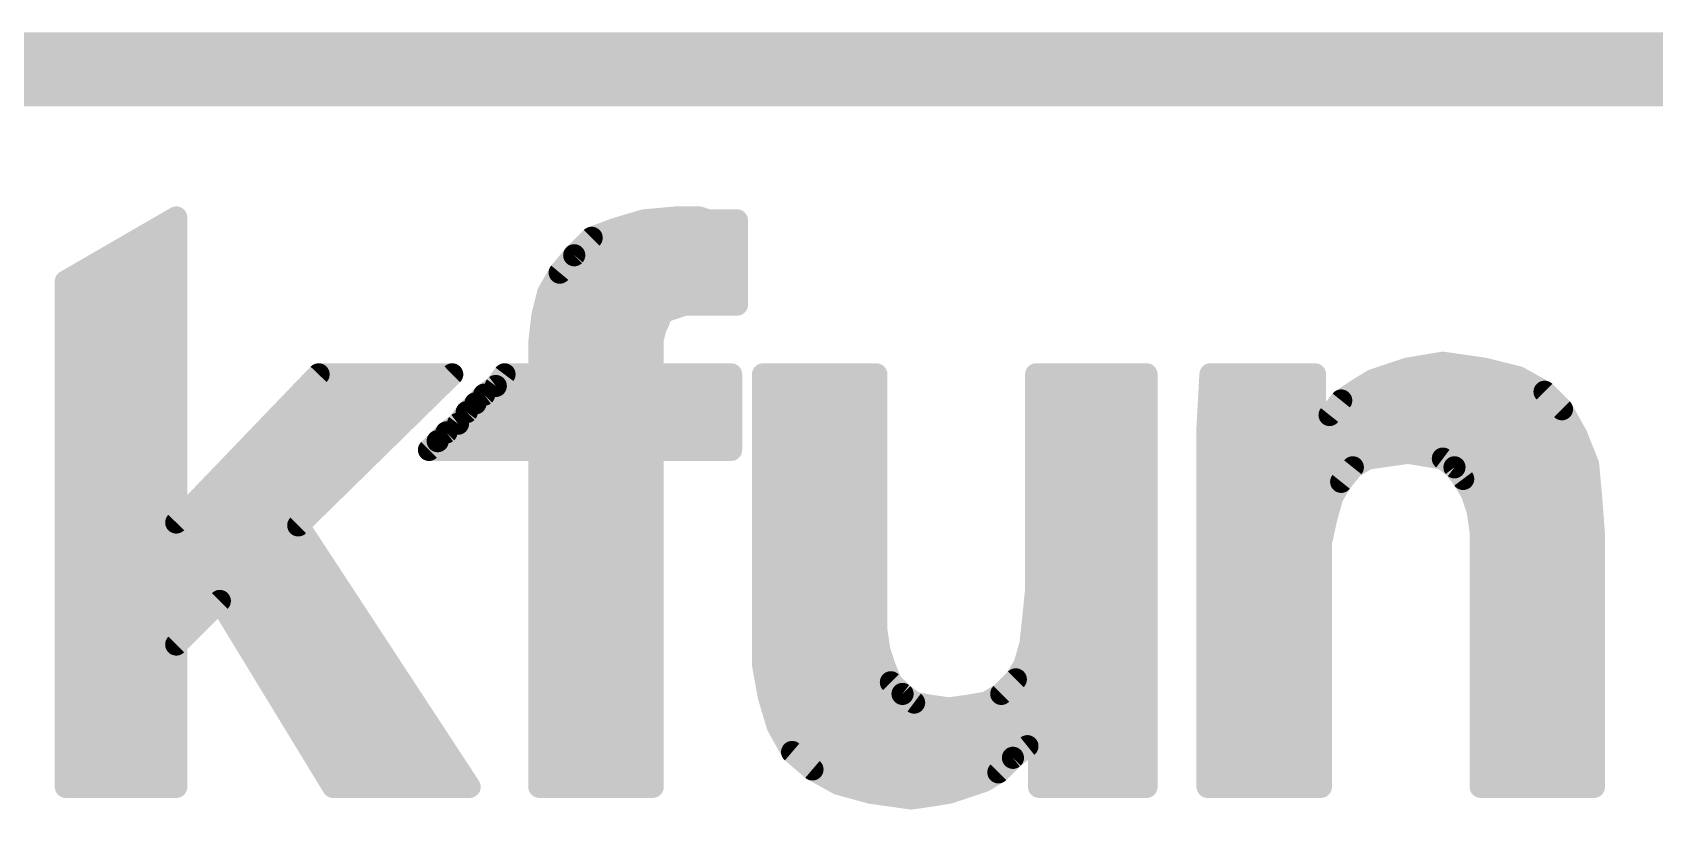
# Model space of a CAD drawing. Extents: x -15.2 to 25.5, y -11.4 to 25.5.
# Drawn here: x 12.62 to 18.2, y 22.85 to 25.53 of the extents above; entities that cross this region are included whole.
import ezdxf

# ---------------------------------------------------------------- set-up
doc = ezdxf.new("R2010")
doc.units = 0
for name, color, linetype in [('1', 12, 'CONTINUOUS'), ('16', 132, 'CONTINUOUS'), ('20', 53, 'CONTINUOUS'), ('21', 41, 'CONTINUOUS')]:
    doc.layers.add(name, color=color, linetype=linetype)

msp = doc.modelspace()

# ---------------------------------------------------------------- linework, layer by layer
at = {"layer": '1', "const_width": 0.254}
msp.add_lwpolyline([(0, 25.4), (25.4, 25.4)], dxfattribs=at)
at = {"layer": '16', "const_width": 0.254}
msp.add_lwpolyline([(0, 25.4), (25.4, 25.4)], dxfattribs=at)
at = {"layer": '20', "const_width": 0.2032}
msp.add_lwpolyline([(0, 25.4), (25.4, 25.4)], dxfattribs=at)
at = {"layer": '21', "const_width": 0.0762}
for points in [[(12.734, 24.67), (13.114, 24.89)], [(13.114, 24.89), (13.114, 23.84)], [(14.624, 24.85), (14.724, 24.88)], [(14.724, 24.88), (14.834, 24.89)], [(14.834, 24.89), (14.914, 24.89)], [(14.914, 24.89), (14.944, 24.88)], [(14.944, 24.88), (15.044, 24.88)], [(15.044, 24.88), (15.044, 24.59)], [(13.0297, 24.8412), (13.114, 24.8412)], [(14.484, 24.76), (14.544, 24.82)], [(14.544, 24.82), (14.624, 24.85)], [(14.6005, 24.8412), (15.044, 24.8412)], [(12.8981, 24.765), (13.114, 24.765)], [(14.434, 24.7), (14.484, 24.76)], [(14.489, 24.765), (15.044, 24.765)], [(14.394, 24.63), (14.434, 24.7)], [(12.734, 22.93), (12.734, 24.67)], [(12.7665, 24.6888), (13.114, 24.6888)], [(14.4276, 24.6888), (15.044, 24.6888)], [(12.734, 24.6126), (13.114, 24.6126)], [(14.374, 24.55), (14.394, 24.63)], [(14.3897, 24.6126), (15.044, 24.6126)], [(14.864, 24.59), (14.834, 24.58)], [(15.044, 24.59), (14.864, 24.59)], [(12.734, 24.5364), (13.114, 24.5364)], [(14.364, 24.46), (14.374, 24.55)], [(14.3725, 24.5364), (14.7761, 24.5364)], [(14.774, 24.53), (14.764, 24.51)], [(14.784, 24.56), (14.774, 24.53)], [(14.804, 24.57), (14.784, 24.56)], [(14.834, 24.58), (14.804, 24.57)], [(14.764, 24.51), (14.754, 24.47)], [(12.734, 24.4602), (13.114, 24.4602)], [(14.364, 24.4602), (14.754, 24.4602)], [(14.364, 24.35), (14.364, 24.46)], [(14.754, 24.47), (14.754, 24.35)], [(12.734, 24.384), (13.114, 24.384)], [(14.364, 24.384), (14.754, 24.384)], [(17.294, 24.35), (17.354, 24.37)], [(17.354, 24.37), (17.414, 24.38)], [(17.414, 24.38), (17.474, 24.39)], [(17.438, 24.384), (17.516, 24.384)], [(17.474, 24.39), (17.614, 24.37)], [(17.614, 24.37), (17.734, 24.34)], [(12.734, 24.3078), (13.114, 24.3078)], [(13.114, 23.84), (13.604, 24.35)], [(14.064, 24.35), (13.534, 23.83)], [(13.5635, 24.3078), (14.021, 24.3078)], [(13.604, 24.35), (14.064, 24.35)], [(14.174, 24.28), (14.214, 24.31)], [(14.2111, 24.3078), (15.024, 24.3078)], [(14.214, 24.31), (14.244, 24.35)], [(14.244, 24.35), (14.364, 24.35)], [(14.754, 24.35), (15.024, 24.35)], [(15.024, 24.35), (15.024, 24.09)], [(15.134, 23.35), (15.134, 24.35)], [(15.134, 24.35), (15.524, 24.35)], [(15.134, 24.3078), (15.524, 24.3078)], [(15.524, 24.35), (15.524, 23.47)], [(16.074, 23.61), (16.074, 24.35)], [(16.074, 24.35), (16.454, 24.35)], [(16.074, 24.3078), (16.454, 24.3078)], [(16.454, 24.35), (16.454, 23.11)], [(16.664, 24.17), (16.674, 24.35)], [(16.6717, 24.3078), (17.034, 24.3078)], [(16.674, 24.35), (17.034, 24.35)], [(17.034, 24.35), (17.034, 24.15)], [(17.184, 24.3), (17.234, 24.33)], [(17.197, 24.3078), (17.792, 24.3078)], [(17.234, 24.33), (17.294, 24.35)], [(17.734, 24.34), (17.824, 24.29)], [(14.144, 24.25), (14.174, 24.28)], [(17.084, 24.21), (17.124, 24.26)], [(17.124, 24.26), (17.184, 24.3)], [(17.824, 24.29), (17.884, 24.23)], [(12.734, 24.2316), (13.114, 24.2316)], [(13.4902, 24.2316), (13.9433, 24.2316)], [(14.084, 24.18), (14.114, 24.22)], [(14.114, 24.22), (14.144, 24.25)], [(14.1256, 24.2316), (15.024, 24.2316)], [(15.134, 24.2316), (15.524, 24.2316)], [(16.074, 24.2316), (16.454, 24.2316)], [(16.6674, 24.2316), (17.034, 24.2316)], [(17.044, 24.15), (17.084, 24.21)], [(17.1013, 24.2316), (17.8824, 24.2316)], [(17.884, 24.23), (17.934, 24.14)], [(12.734, 24.1554), (13.114, 24.1554)], [(13.417, 24.1554), (13.8657, 24.1554)], [(14.014, 24.12), (14.044, 24.15)], [(14.044, 24.15), (14.084, 24.18)], [(14.0512, 24.1554), (15.024, 24.1554)], [(15.134, 24.1554), (15.524, 24.1554)], [(16.074, 24.1554), (16.454, 24.1554)], [(16.664, 22.93), (16.664, 24.17)], [(16.664, 24.1554), (17.034, 24.1554)], [(17.034, 24.15), (17.044, 24.15)], [(17.0476, 24.1554), (17.9254, 24.1554)], [(17.934, 24.14), (17.974, 24.04)], [(13.984, 24.09), (14.014, 24.12)], [(14.364, 24.09), (13.984, 24.09)], [(14.364, 23.94), (14.364, 24.09)], [(15.024, 24.09), (14.754, 24.09)], [(14.754, 24.09), (14.754, 22.93)], [(12.734, 24.0792), (13.114, 24.0792)], [(13.3438, 24.0792), (13.788, 24.0792)], [(14.364, 24.0792), (14.754, 24.0792)], [(15.134, 24.0792), (15.524, 24.0792)], [(16.074, 24.0792), (16.454, 24.0792)], [(16.664, 24.0792), (17.3484, 24.0792)], [(17.164, 24.03), (17.124, 23.98)], [(17.214, 24.06), (17.164, 24.03)], [(17.284, 24.07), (17.214, 24.06)], [(17.354, 24.08), (17.284, 24.07)], [(17.414, 24.07), (17.354, 24.08)], [(17.3588, 24.0792), (17.9583, 24.0792)], [(17.474, 24.06), (17.414, 24.07)], [(17.514, 24.03), (17.474, 24.06)], [(17.544, 23.99), (17.514, 24.03)], [(17.974, 24.04), (17.984, 23.93)], [(12.734, 24.003), (13.114, 24.003)], [(13.2706, 24.003), (13.7103, 24.003)], [(14.364, 24.003), (14.754, 24.003)], [(15.134, 24.003), (15.524, 24.003)], [(16.074, 24.003), (16.454, 24.003)], [(16.664, 24.003), (17.1424, 24.003)], [(17.124, 23.98), (17.094, 23.93)], [(17.5343, 24.003), (17.9774, 24.003)], [(17.574, 23.94), (17.544, 23.99)], [(12.734, 23.9268), (13.114, 23.9268)], [(13.1974, 23.9268), (13.6327, 23.9268)], [(14.364, 22.93), (14.364, 23.94)], [(14.364, 23.9268), (14.754, 23.9268)], [(15.134, 23.9268), (15.524, 23.9268)], [(16.074, 23.9268), (16.454, 23.9268)], [(16.664, 23.9268), (17.0931, 23.9268)], [(17.094, 23.93), (17.074, 23.86)], [(17.594, 23.88), (17.574, 23.94)], [(17.5784, 23.9268), (17.9842, 23.9268)], [(17.984, 23.93), (17.994, 23.8)], [(17.074, 23.86), (17.054, 23.77)], [(17.604, 23.81), (17.594, 23.88)], [(12.734, 23.8506), (13.114, 23.8506)], [(13.1242, 23.8506), (13.555, 23.8506)], [(13.534, 23.83), (14.124, 22.93)], [(14.364, 23.8506), (14.754, 23.8506)], [(15.134, 23.8506), (15.524, 23.8506)], [(16.074, 23.8506), (16.454, 23.8506)], [(16.664, 23.8506), (17.0719, 23.8506)], [(17.5982, 23.8506), (17.9901, 23.8506)], [(17.604, 22.93), (17.604, 23.81)], [(12.734, 23.7744), (13.5704, 23.7744)], [(14.364, 23.7744), (14.754, 23.7744)], [(15.134, 23.7744), (15.524, 23.7744)], [(16.074, 23.7744), (16.454, 23.7744)], [(16.664, 23.7744), (17.055, 23.7744)], [(17.054, 23.77), (17.054, 22.93)], [(17.604, 23.7744), (17.994, 23.7744)], [(17.994, 23.8), (17.994, 22.93)], [(12.734, 23.6982), (13.6204, 23.6982)], [(14.364, 23.6982), (14.754, 23.6982)], [(15.134, 23.6982), (15.524, 23.6982)], [(16.074, 23.6982), (16.454, 23.6982)], [(16.664, 23.6982), (17.054, 23.6982)], [(17.604, 23.6982), (17.994, 23.6982)], [(12.734, 23.622), (13.6704, 23.622)], [(14.364, 23.622), (14.754, 23.622)], [(15.134, 23.622), (15.524, 23.622)], [(16.064, 23.51), (16.074, 23.61)], [(16.074, 23.622), (16.454, 23.622)], [(16.664, 23.622), (17.054, 23.622)], [(17.604, 23.622), (17.994, 23.622)], [(12.734, 23.5458), (13.2398, 23.5458)], [(13.264, 23.57), (13.114, 23.42)], [(13.654, 22.93), (13.264, 23.57)], [(13.2787, 23.5458), (13.7203, 23.5458)], [(14.364, 23.5458), (14.754, 23.5458)], [(15.134, 23.5458), (15.524, 23.5458)], [(16.0676, 23.5458), (16.454, 23.5458)], [(16.664, 23.5458), (17.054, 23.5458)], [(17.604, 23.5458), (17.994, 23.5458)], [(12.734, 23.4696), (13.1636, 23.4696)], [(13.3252, 23.4696), (13.7703, 23.4696)], [(14.364, 23.4696), (14.754, 23.4696)], [(15.134, 23.4696), (15.5241, 23.4696)], [(15.524, 23.47), (15.534, 23.4)], [(16.054, 23.42), (16.064, 23.51)], [(16.0595, 23.4696), (16.454, 23.4696)], [(16.664, 23.4696), (17.054, 23.4696)], [(17.604, 23.4696), (17.994, 23.4696)], [(13.114, 23.42), (13.114, 22.93)], [(16.034, 23.35), (16.054, 23.42)], [(12.734, 23.3934), (13.114, 23.3934)], [(13.3716, 23.3934), (13.8202, 23.3934)], [(14.364, 23.3934), (14.754, 23.3934)], [(15.134, 23.3934), (15.5362, 23.3934)], [(15.534, 23.4), (15.554, 23.34)], [(16.0464, 23.3934), (16.454, 23.3934)], [(16.664, 23.3934), (17.054, 23.3934)], [(17.604, 23.3934), (17.994, 23.3934)], [(12.734, 23.3172), (13.114, 23.3172)], [(13.4181, 23.3172), (13.8702, 23.3172)], [(14.364, 23.3172), (14.754, 23.3172)], [(15.154, 23.24), (15.134, 23.35)], [(15.14, 23.3172), (15.5631, 23.3172)], [(15.554, 23.34), (15.574, 23.29)], [(16.004, 23.3), (16.034, 23.35)], [(16.0143, 23.3172), (16.454, 23.3172)], [(16.664, 23.3172), (17.054, 23.3172)], [(17.604, 23.3172), (17.994, 23.3172)], [(15.574, 23.29), (15.614, 23.25)], [(15.614, 23.25), (15.654, 23.22)], [(15.904, 23.22), (15.954, 23.25)], [(15.954, 23.25), (16.004, 23.3)], [(12.734, 23.241), (13.114, 23.241)], [(13.4645, 23.241), (13.9201, 23.241)], [(14.364, 23.241), (14.754, 23.241)], [(15.1538, 23.241), (15.626, 23.241)], [(15.184, 23.14), (15.154, 23.24)], [(15.654, 23.22), (15.704, 23.21)], [(15.704, 23.21), (15.774, 23.2)], [(15.774, 23.2), (15.844, 23.21)], [(15.844, 23.21), (15.904, 23.22)], [(15.939, 23.241), (16.454, 23.241)], [(16.664, 23.241), (17.054, 23.241)], [(17.604, 23.241), (17.994, 23.241)], [(12.734, 23.1648), (13.114, 23.1648)], [(13.5109, 23.1648), (13.9701, 23.1648)], [(14.364, 23.1648), (14.754, 23.1648)], [(15.1766, 23.1648), (16.454, 23.1648)], [(15.234, 23.05), (15.184, 23.14)], [(16.664, 23.1648), (17.054, 23.1648)], [(17.604, 23.1648), (17.994, 23.1648)], [(12.734, 23.0886), (13.114, 23.0886)], [(13.5574, 23.0886), (14.02, 23.0886)], [(14.364, 23.0886), (14.754, 23.0886)], [(15.2126, 23.0886), (16.0564, 23.0886)], [(16.084, 23.13), (16.044, 23.07)], [(16.084, 22.93), (16.084, 23.13)], [(16.084, 23.0886), (16.454, 23.0886)], [(16.454, 23.11), (16.454, 22.93)], [(16.664, 23.0886), (17.054, 23.0886)], [(17.604, 23.0886), (17.994, 23.0886)], [(15.304, 22.99), (15.234, 23.05)], [(15.994, 23.03), (15.944, 22.98)], [(16.044, 23.07), (15.994, 23.03)], [(12.734, 23.0124), (13.114, 23.0124)], [(13.6038, 23.0124), (14.07, 23.0124)], [(14.364, 23.0124), (14.754, 23.0124)], [(15.2779, 23.0124), (15.9764, 23.0124)], [(15.394, 22.94), (15.304, 22.99)], [(15.944, 22.98), (15.894, 22.95)], [(16.084, 23.0124), (16.454, 23.0124)], [(16.664, 23.0124), (17.054, 23.0124)], [(17.604, 23.0124), (17.994, 23.0124)], [(12.734, 22.9362), (13.114, 22.9362)], [(13.114, 22.93), (12.734, 22.93)], [(13.6502, 22.9362), (14.1199, 22.9362)], [(14.124, 22.93), (13.654, 22.93)], [(14.364, 22.9362), (14.754, 22.9362)], [(14.754, 22.93), (14.364, 22.93)], [(15.504, 22.91), (15.394, 22.94)], [(15.4079, 22.9362), (15.8526, 22.9362)], [(15.834, 22.93), (15.774, 22.91)], [(15.894, 22.95), (15.834, 22.93)], [(16.084, 22.9362), (16.454, 22.9362)], [(16.454, 22.93), (16.084, 22.93)], [(16.664, 22.9362), (17.054, 22.9362)], [(17.054, 22.93), (16.664, 22.93)], [(17.604, 22.9362), (17.994, 22.9362)], [(17.994, 22.93), (17.604, 22.93)], [(15.644, 22.89), (15.504, 22.91)], [(15.714, 22.9), (15.644, 22.89)], [(15.774, 22.91), (15.714, 22.9)]]:
    msp.add_lwpolyline(points, dxfattribs=at)
at = {"layer": '21', "const_width": 0.0381}
for points in [[(13.1331, 24.89, 1), (13.095, 24.89)], [(13.1235, 24.8735, 1), (13.1045, 24.9065)], [(14.7223, 24.899, 1), (14.7257, 24.861)], [(14.7295, 24.8618, 1), (14.7185, 24.8982)], [(14.834, 24.9091, 1), (14.834, 24.871)], [(14.8357, 24.871, 1), (14.8323, 24.909)], [(14.92, 24.9081, 1), (14.908, 24.8719)], [(14.914, 24.871, 1), (14.914, 24.9091)], [(14.944, 24.8991, 1), (14.944, 24.861)], [(14.938, 24.8619, 1), (14.95, 24.8981)], [(15.0631, 24.88, 1), (15.025, 24.88)], [(15.044, 24.861, 1), (15.044, 24.8991)], [(13.0297, 24.8603, 1), (13.0297, 24.8222)], [(13.114, 24.8222, 1), (13.114, 24.8603)], [(14.5373, 24.8378, 1), (14.5507, 24.8022)], [(14.5575, 24.8065, 1), (14.5305, 24.8335)], [(14.6005, 24.8603, 1), (14.6005, 24.8222)], [(14.6185, 24.8682, 1), (14.6295, 24.8318)], [(14.6307, 24.8322, 1), (14.6173, 24.8678)], [(15.044, 24.8222, 1), (15.044, 24.8603)], [(12.8981, 24.7841, 1), (12.8981, 24.746)], [(13.114, 24.746, 1), (13.114, 24.7841)], [(14.4705, 24.7735, 1), (14.4975, 24.7465)], [(14.4986, 24.7478, 1), (14.4694, 24.7722)], [(14.489, 24.7841, 1), (14.489, 24.746)], [(15.044, 24.746, 1), (15.044, 24.7841)], [(14.4505, 24.6905, 1), (14.4175, 24.7095)], [(12.753, 24.67, 1), (12.7149, 24.67)], [(12.7245, 24.6865, 1), (12.7435, 24.6535)], [(12.7665, 24.7079, 1), (12.7665, 24.6698)], [(13.114, 24.6698, 1), (13.114, 24.7079)], [(14.4276, 24.7079, 1), (14.4276, 24.6698)], [(14.4194, 24.7122, 1), (14.4486, 24.6878)], [(15.044, 24.6698, 1), (15.044, 24.7079)], [(12.734, 24.6317, 1), (12.734, 24.5936)], [(13.114, 24.5936, 1), (13.114, 24.6317)], [(14.3897, 24.6317, 1), (14.3897, 24.5936)], [(14.3775, 24.6395, 1), (14.4105, 24.6205)], [(14.4125, 24.6254, 1), (14.3755, 24.6346)], [(14.864, 24.609, 1), (14.864, 24.5709)], [(14.87, 24.5719, 1), (14.858, 24.6081)], [(15.044, 24.5936, 1), (15.044, 24.6317)], [(15.044, 24.5709, 1), (15.044, 24.609)], [(12.734, 24.5555, 1), (12.734, 24.5174)], [(13.114, 24.5174, 1), (13.114, 24.5555)], [(14.3725, 24.5555, 1), (14.3725, 24.5174)], [(14.3555, 24.5546, 1), (14.3925, 24.5454)], [(14.3929, 24.5479, 1), (14.3551, 24.5521)], [(14.791, 24.5215, 1), (14.757, 24.5385)], [(14.7755, 24.577, 1), (14.7925, 24.543)], [(14.8021, 24.554, 1), (14.7659, 24.566)], [(14.7761, 24.5174, 1), (14.7761, 24.5555)], [(14.798, 24.5881, 1), (14.81, 24.5519)], [(14.8125, 24.553, 1), (14.7955, 24.587)], [(14.828, 24.5981, 1), (14.84, 24.5619)], [(14.84, 24.5619, 1), (14.828, 24.5981)], [(15.025, 24.59, 1), (15.0631, 24.59)], [(14.747, 24.5185, 1), (14.781, 24.5015)], [(14.7825, 24.5054, 1), (14.7455, 24.5146)], [(14.7559, 24.536, 1), (14.7921, 24.524)], [(12.734, 24.4793, 1), (12.734, 24.4412)], [(13.114, 24.4412, 1), (13.114, 24.4793)], [(14.364, 24.4793, 1), (14.364, 24.4412)], [(14.3451, 24.4621, 1), (14.3829, 24.4579)], [(14.3831, 24.46, 1), (14.345, 24.46)], [(14.7731, 24.47, 1), (14.735, 24.47)], [(14.7355, 24.4746, 1), (14.7725, 24.4654)], [(14.754, 24.4412, 1), (14.754, 24.4793)], [(12.734, 24.4031, 1), (12.734, 24.365)], [(13.114, 24.365, 1), (13.114, 24.4031)], [(14.364, 24.4031, 1), (14.364, 24.365)], [(14.754, 24.365, 1), (14.754, 24.4031)], [(17.3509, 24.3888, 1), (17.3571, 24.3512)], [(17.36, 24.3519, 1), (17.348, 24.3881)], [(17.4109, 24.3988, 1), (17.4171, 24.3612)], [(17.4171, 24.3612, 1), (17.4109, 24.3988)], [(17.438, 24.4031, 1), (17.438, 24.365)], [(17.4767, 24.4089, 1), (17.4713, 24.3711)], [(17.4771, 24.3712, 1), (17.4709, 24.4088)], [(17.516, 24.365, 1), (17.516, 24.4031)], [(17.6186, 24.3885, 1), (17.6094, 24.3515)], [(17.6113, 24.3511, 1), (17.6167, 24.3889)], [(12.734, 24.3269, 1), (12.734, 24.2888)], [(13.114, 24.2888, 1), (13.114, 24.3269)], [(13.5635, 24.3269, 1), (13.5635, 24.2888)], [(13.604, 24.3691, 1), (13.604, 24.331)], [(13.6177, 24.3368, 1), (13.5903, 24.3632)], [(14.021, 24.2888, 1), (14.021, 24.3269)], [(14.0773, 24.3364, 1), (14.0507, 24.3636)], [(14.064, 24.331, 1), (14.064, 24.3691)], [(14.2111, 24.3269, 1), (14.2111, 24.2888)], [(14.2254, 24.2948, 1), (14.2026, 24.3252)], [(14.244, 24.3691, 1), (14.244, 24.331)], [(14.2592, 24.3386, 1), (14.2288, 24.3614)], [(14.345, 24.35, 1), (14.3831, 24.35)], [(14.364, 24.331, 1), (14.364, 24.3691)], [(14.754, 24.3691, 1), (14.754, 24.331)], [(14.735, 24.35, 1), (14.7731, 24.35)], [(15.0431, 24.35, 1), (15.005, 24.35)], [(15.024, 24.331, 1), (15.024, 24.3691)], [(15.024, 24.2888, 1), (15.024, 24.3269)], [(15.134, 24.3691, 1), (15.134, 24.331)], [(15.134, 24.3269, 1), (15.134, 24.2888)], [(15.1531, 24.35, 1), (15.115, 24.35)], [(15.5431, 24.35, 1), (15.505, 24.35)], [(15.524, 24.331, 1), (15.524, 24.3691)], [(15.524, 24.2888, 1), (15.524, 24.3269)], [(16.0931, 24.35, 1), (16.055, 24.35)], [(16.074, 24.3691, 1), (16.074, 24.331)], [(16.074, 24.3269, 1), (16.074, 24.2888)], [(16.4731, 24.35, 1), (16.435, 24.35)], [(16.454, 24.331, 1), (16.454, 24.3691)], [(16.454, 24.2888, 1), (16.454, 24.3269)], [(16.6717, 24.3269, 1), (16.6717, 24.2888)], [(16.674, 24.3691, 1), (16.674, 24.331)], [(16.693, 24.3489, 1), (16.655, 24.3511)], [(17.0531, 24.35, 1), (17.015, 24.35)], [(17.034, 24.331, 1), (17.034, 24.3691)], [(17.034, 24.2888, 1), (17.034, 24.3269)], [(17.197, 24.3269, 1), (17.197, 24.2888)], [(17.228, 24.3481, 1), (17.24, 24.3119)], [(17.2438, 24.3137, 1), (17.2242, 24.3463)], [(17.288, 24.3681, 1), (17.3, 24.3319)], [(17.3, 24.3319, 1), (17.288, 24.3681)], [(17.7433, 24.3567, 1), (17.7247, 24.3233)], [(17.7294, 24.3215, 1), (17.7386, 24.3585)], [(17.792, 24.2888, 1), (17.792, 24.3269)], [(14.1626, 24.2952, 1), (14.1854, 24.2648)], [(14.1875, 24.2665, 1), (14.1605, 24.2935)], [(14.1988, 24.3214, 1), (14.2292, 24.2986)], [(17.1134, 24.2759, 1), (17.1346, 24.2441)], [(17.1389, 24.2481, 1), (17.1091, 24.2719)], [(17.1742, 24.3163, 1), (17.1938, 24.2837)], [(17.1946, 24.2841, 1), (17.1734, 24.3159)], [(17.8375, 24.3035, 1), (17.8105, 24.2765)], [(17.8147, 24.2733, 1), (17.8333, 24.3067)], [(12.734, 24.2507, 1), (12.734, 24.2126)], [(13.114, 24.2126, 1), (13.114, 24.2507)], [(13.4902, 24.2507, 1), (13.4902, 24.2126)], [(13.9433, 24.2126, 1), (13.9433, 24.2507)], [(14.1005, 24.2335, 1), (14.1275, 24.2065)], [(14.1292, 24.2086, 1), (14.0988, 24.2314)], [(14.1256, 24.2507, 1), (14.1256, 24.2126)], [(14.1305, 24.2635, 1), (14.1575, 24.2365)], [(14.1575, 24.2365, 1), (14.1305, 24.2635)], [(15.024, 24.2126, 1), (15.024, 24.2507)], [(15.134, 24.2507, 1), (15.134, 24.2126)], [(15.524, 24.2126, 1), (15.524, 24.2507)], [(16.074, 24.2507, 1), (16.074, 24.2126)], [(16.454, 24.2126, 1), (16.454, 24.2507)], [(16.6674, 24.2507, 1), (16.6674, 24.2126)], [(17.034, 24.2126, 1), (17.034, 24.2507)], [(17.0691, 24.2219, 1), (17.0989, 24.1981)], [(17.0999, 24.1994, 1), (17.0681, 24.2206)], [(17.1013, 24.2507, 1), (17.1013, 24.2126)], [(17.9007, 24.2393, 1), (17.8673, 24.2207)], [(17.8705, 24.2165, 1), (17.8975, 24.2435)], [(17.8824, 24.2126, 1), (17.8824, 24.2507)], [(12.734, 24.1745, 1), (12.734, 24.1364)], [(13.114, 24.1364, 1), (13.114, 24.1745)], [(13.417, 24.1745, 1), (13.417, 24.1364)], [(13.8657, 24.1364, 1), (13.8657, 24.1745)], [(14.0326, 24.1652, 1), (14.0554, 24.1348)], [(14.0575, 24.1365, 1), (14.0305, 24.1635)], [(14.0512, 24.1745, 1), (14.0512, 24.1364)], [(14.0688, 24.1914, 1), (14.0992, 24.1686)], [(14.0954, 24.1648, 1), (14.0726, 24.1952)], [(15.024, 24.1364, 1), (15.024, 24.1745)], [(15.134, 24.1745, 1), (15.134, 24.1364)], [(15.524, 24.1364, 1), (15.524, 24.1745)], [(16.074, 24.1745, 1), (16.074, 24.1364)], [(16.454, 24.1364, 1), (16.454, 24.1745)], [(16.6831, 24.17, 1), (16.645, 24.17)], [(16.664, 24.1745, 1), (16.664, 24.1364)], [(16.645, 24.1711, 1), (16.683, 24.1689)], [(17.034, 24.1691, 1), (17.034, 24.131)], [(17.0281, 24.1606, 1), (17.0599, 24.1394)], [(17.0476, 24.1745, 1), (17.0476, 24.1364)], [(17.034, 24.1364, 1), (17.034, 24.1745)], [(17.044, 24.131, 1), (17.044, 24.1691)], [(17.9517, 24.1471, 1), (17.9163, 24.1329)], [(17.9254, 24.1364, 1), (17.9254, 24.1745)], [(13.984, 24.109, 1), (13.984, 24.0709)], [(13.9705, 24.1035, 1), (13.9975, 24.0765)], [(14.0005, 24.1335, 1), (14.0275, 24.1065)], [(14.0275, 24.1065, 1), (14.0005, 24.1335)], [(14.3831, 24.09, 1), (14.345, 24.09)], [(14.364, 24.0709, 1), (14.364, 24.109)], [(14.754, 24.109, 1), (14.754, 24.0709)], [(14.7731, 24.09, 1), (14.735, 24.09)], [(15.024, 24.0709, 1), (15.024, 24.109)], [(17.015, 24.15, 1), (17.0531, 24.15)], [(17.9173, 24.1307, 1), (17.9507, 24.1493)], [(12.734, 24.0983, 1), (12.734, 24.0602)], [(13.114, 24.0602, 1), (13.114, 24.0983)], [(13.3438, 24.0983, 1), (13.3438, 24.0602)], [(13.788, 24.0602, 1), (13.788, 24.0983)], [(14.364, 24.0983, 1), (14.364, 24.0602)], [(14.754, 24.0602, 1), (14.754, 24.0983)], [(15.005, 24.09, 1), (15.0431, 24.09)], [(15.134, 24.0983, 1), (15.134, 24.0602)], [(15.524, 24.0602, 1), (15.524, 24.0983)], [(16.074, 24.0983, 1), (16.074, 24.0602)], [(16.454, 24.0602, 1), (16.454, 24.0983)], [(16.664, 24.0983, 1), (16.664, 24.0602)], [(17.1789, 24.0181, 1), (17.1491, 24.0419)], [(17.2113, 24.0789, 1), (17.2167, 24.0411)], [(17.2238, 24.0437, 1), (17.2042, 24.0763)], [(17.2813, 24.0889, 1), (17.2867, 24.0511)], [(17.2867, 24.0511, 1), (17.2813, 24.0889)], [(17.3571, 24.0988, 1), (17.3509, 24.0612)], [(17.3588, 24.0983, 1), (17.3588, 24.0602)], [(17.3484, 24.0602, 1), (17.3484, 24.0983)], [(17.3567, 24.0611, 1), (17.3513, 24.0989)], [(17.4171, 24.0888, 1), (17.4109, 24.0512)], [(17.4109, 24.0512, 1), (17.4171, 24.0888)], [(17.4854, 24.0752, 1), (17.4626, 24.0448)], [(17.4709, 24.0412, 1), (17.4771, 24.0788)], [(17.5292, 24.0414, 1), (17.4988, 24.0186)], [(17.993, 24.0417, 1), (17.955, 24.0383)], [(17.9563, 24.0329, 1), (17.9917, 24.0471)], [(17.9583, 24.0602, 1), (17.9583, 24.0983)], [(12.734, 24.0221, 1), (12.734, 23.984)], [(13.114, 23.984, 1), (13.114, 24.0221)], [(13.2706, 24.0221, 1), (13.2706, 23.984)], [(13.7103, 23.984, 1), (13.7103, 24.0221)], [(14.364, 24.0221, 1), (14.364, 23.984)], [(14.754, 23.984, 1), (14.754, 24.0221)], [(15.134, 24.0221, 1), (15.134, 23.984)], [(15.524, 23.984, 1), (15.524, 24.0221)], [(16.074, 24.0221, 1), (16.074, 23.984)], [(16.454, 23.984, 1), (16.454, 24.0221)], [(16.664, 24.0221, 1), (16.664, 23.984)], [(17.1091, 23.9919, 1), (17.1389, 23.9681)], [(17.1403, 23.9702, 1), (17.1077, 23.9898)], [(17.1424, 23.984, 1), (17.1424, 24.0221)], [(17.1542, 24.0463, 1), (17.1738, 24.0137)], [(17.5026, 24.0148, 1), (17.5254, 24.0452)], [(17.5343, 24.0221, 1), (17.5343, 23.984)], [(17.5603, 23.9998, 1), (17.5277, 23.9802)], [(17.5288, 23.9786, 1), (17.5592, 24.0014)], [(17.9774, 23.984, 1), (17.9774, 24.0221)], [(12.734, 23.9459, 1), (12.734, 23.9078)], [(13.114, 23.9078, 1), (13.114, 23.9459)], [(13.1974, 23.9459, 1), (13.1974, 23.9078)], [(13.6327, 23.9078, 1), (13.6327, 23.9459)], [(14.364, 23.9459, 1), (14.364, 23.9078)], [(14.3831, 23.94, 1), (14.345, 23.94)], [(14.345, 23.94, 1), (14.3831, 23.94)], [(14.754, 23.9078, 1), (14.754, 23.9459)], [(15.134, 23.9459, 1), (15.134, 23.9078)], [(15.524, 23.9078, 1), (15.524, 23.9459)], [(16.074, 23.9459, 1), (16.074, 23.9078)], [(16.454, 23.9078, 1), (16.454, 23.9459)], [(16.664, 23.9459, 1), (16.664, 23.9078)], [(17.0777, 23.9398, 1), (17.1103, 23.9202)], [(17.1123, 23.9248, 1), (17.0757, 23.9352)], [(17.0931, 23.9078, 1), (17.0931, 23.9459)], [(17.5921, 23.946, 1), (17.5559, 23.934)], [(17.5577, 23.9302, 1), (17.5903, 23.9498)], [(17.5784, 23.9459, 1), (17.5784, 23.9078)], [(18.003, 23.9315, 1), (17.965, 23.9285)], [(17.9842, 23.9078, 1), (17.9842, 23.9459)], [(17.0926, 23.8559, 1), (17.0554, 23.8641)], [(17.6129, 23.8827, 1), (17.5751, 23.8773)], [(17.5759, 23.874, 1), (17.6121, 23.886)], [(17.965, 23.9283, 1), (18.003, 23.9317)], [(12.734, 23.8697, 1), (12.734, 23.8316)], [(13.1003, 23.8532, 1), (13.1277, 23.8268)], [(13.095, 23.84, 1), (13.1331, 23.84)], [(13.1242, 23.8697, 1), (13.1242, 23.8316)], [(13.114, 23.8316, 1), (13.114, 23.8697)], [(13.5207, 23.8436, 1), (13.5473, 23.8164)], [(13.5499, 23.8404, 1), (13.5181, 23.8196)], [(13.555, 23.8316, 1), (13.555, 23.8697)], [(14.364, 23.8697, 1), (14.364, 23.8316)], [(14.754, 23.8316, 1), (14.754, 23.8697)], [(15.134, 23.8697, 1), (15.134, 23.8316)], [(15.524, 23.8316, 1), (15.524, 23.8697)], [(16.074, 23.8697, 1), (16.074, 23.8316)], [(16.454, 23.8316, 1), (16.454, 23.8697)], [(16.664, 23.8697, 1), (16.664, 23.8316)], [(17.0557, 23.8652, 1), (17.0923, 23.8548)], [(17.0719, 23.8316, 1), (17.0719, 23.8697)], [(17.5982, 23.8697, 1), (17.5982, 23.8316)], [(17.623, 23.81, 1), (17.5849, 23.81)], [(17.9901, 23.8316, 1), (17.9901, 23.8697)], [(12.734, 23.7934, 1), (12.734, 23.7553)], [(13.5704, 23.7553, 1), (13.5704, 23.7934)], [(14.364, 23.7934, 1), (14.364, 23.7553)], [(14.754, 23.7553, 1), (14.754, 23.7934)], [(15.134, 23.7934, 1), (15.134, 23.7553)], [(15.524, 23.7553, 1), (15.524, 23.7934)], [(16.074, 23.7934, 1), (16.074, 23.7553)], [(16.454, 23.7553, 1), (16.454, 23.7934)], [(16.664, 23.7934, 1), (16.664, 23.7553)], [(17.0354, 23.7741, 1), (17.0726, 23.7659)], [(17.0731, 23.77, 1), (17.035, 23.77)], [(17.055, 23.7553, 1), (17.055, 23.7934)], [(17.604, 23.7934, 1), (17.604, 23.7553)], [(17.5851, 23.8073, 1), (17.6229, 23.8127)], [(18.013, 23.8, 1), (17.9749, 23.8)], [(17.975, 23.7985, 1), (18.013, 23.8015)], [(17.994, 23.7553, 1), (17.994, 23.7934)], [(12.734, 23.7172, 1), (12.734, 23.6791)], [(13.6204, 23.6791, 1), (13.6204, 23.7172)], [(14.364, 23.7172, 1), (14.364, 23.6791)], [(14.754, 23.6791, 1), (14.754, 23.7172)], [(15.134, 23.7172, 1), (15.134, 23.6791)], [(15.524, 23.6791, 1), (15.524, 23.7172)], [(16.074, 23.7172, 1), (16.074, 23.6791)], [(16.454, 23.6791, 1), (16.454, 23.7172)], [(16.664, 23.7172, 1), (16.664, 23.6791)], [(17.054, 23.6791, 1), (17.054, 23.7172)], [(17.604, 23.7172, 1), (17.604, 23.6791)], [(17.994, 23.6791, 1), (17.994, 23.7172)], [(12.734, 23.641, 1), (12.734, 23.6029)], [(13.6704, 23.6029, 1), (13.6704, 23.641)], [(14.364, 23.641, 1), (14.364, 23.6029)], [(14.754, 23.6029, 1), (14.754, 23.641)], [(15.134, 23.641, 1), (15.134, 23.6029)], [(15.524, 23.6029, 1), (15.524, 23.641)], [(16.074, 23.641, 1), (16.074, 23.6029)], [(16.093, 23.6081, 1), (16.055, 23.6119)], [(16.055, 23.61, 1), (16.0931, 23.61)], [(16.454, 23.6029, 1), (16.454, 23.641)], [(16.664, 23.641, 1), (16.664, 23.6029)], [(17.054, 23.6029, 1), (17.054, 23.641)], [(17.604, 23.641, 1), (17.604, 23.6029)], [(17.994, 23.6029, 1), (17.994, 23.641)], [(12.734, 23.5648, 1), (12.734, 23.5267)], [(13.2398, 23.5267, 1), (13.2398, 23.5648)], [(13.2803, 23.5799, 1), (13.2477, 23.5601)], [(13.2775, 23.5565, 1), (13.2505, 23.5835)], [(13.2787, 23.5648, 1), (13.2787, 23.5267)], [(13.7203, 23.5267, 1), (13.7203, 23.5648)], [(14.364, 23.5648, 1), (14.364, 23.5267)], [(14.754, 23.5267, 1), (14.754, 23.5648)], [(15.134, 23.5648, 1), (15.134, 23.5267)], [(15.524, 23.5267, 1), (15.524, 23.5648)], [(16.0676, 23.5648, 1), (16.0676, 23.5267)], [(16.454, 23.5267, 1), (16.454, 23.5648)], [(16.664, 23.5648, 1), (16.664, 23.5267)], [(17.054, 23.5267, 1), (17.054, 23.5648)], [(17.604, 23.5648, 1), (17.604, 23.5267)], [(17.994, 23.5267, 1), (17.994, 23.5648)], [(12.734, 23.4886, 1), (12.734, 23.4505)], [(13.1636, 23.4505, 1), (13.1636, 23.4886)], [(13.3252, 23.4886, 1), (13.3252, 23.4505)], [(13.7703, 23.4505, 1), (13.7703, 23.4886)], [(14.364, 23.4886, 1), (14.364, 23.4505)], [(14.754, 23.4505, 1), (14.754, 23.4886)], [(15.134, 23.4886, 1), (15.134, 23.4505)], [(15.5429, 23.4727, 1), (15.5051, 23.4673)], [(15.5241, 23.4505, 1), (15.5241, 23.4886)], [(16.0595, 23.4886, 1), (16.0595, 23.4505)], [(16.045, 23.5119, 1), (16.083, 23.5081)], [(16.0829, 23.5079, 1), (16.0451, 23.5121)], [(16.454, 23.4505, 1), (16.454, 23.4886)], [(16.664, 23.4886, 1), (16.664, 23.4505)], [(17.054, 23.4505, 1), (17.054, 23.4886)], [(17.604, 23.4886, 1), (17.604, 23.4505)], [(17.994, 23.4505, 1), (17.994, 23.4886)], [(13.1005, 23.4335, 1), (13.1275, 23.4065)], [(13.1331, 23.42, 1), (13.095, 23.42)], [(15.505, 23.47, 1), (15.5431, 23.47)], [(16.0723, 23.4148, 1), (16.0357, 23.4252)], [(12.734, 23.4124, 1), (12.734, 23.3743)], [(13.114, 23.3743, 1), (13.114, 23.4124)], [(13.3716, 23.4124, 1), (13.3716, 23.3743)], [(13.8202, 23.3743, 1), (13.8202, 23.4124)], [(14.364, 23.4124, 1), (14.364, 23.3743)], [(14.754, 23.3743, 1), (14.754, 23.4124)], [(15.134, 23.4124, 1), (15.134, 23.3743)], [(15.5521, 23.406, 1), (15.5159, 23.394)], [(15.5151, 23.3973, 1), (15.5529, 23.4027)], [(15.5362, 23.3743, 1), (15.5362, 23.4124)], [(16.0464, 23.4124, 1), (16.0464, 23.3743)], [(16.0351, 23.4221, 1), (16.0729, 23.4179)], [(16.454, 23.3743, 1), (16.454, 23.4124)], [(16.664, 23.4124, 1), (16.664, 23.3743)], [(17.054, 23.3743, 1), (17.054, 23.4124)], [(17.604, 23.4124, 1), (17.604, 23.3743)], [(17.994, 23.3743, 1), (17.994, 23.4124)], [(12.734, 23.3362, 1), (12.734, 23.2981)], [(13.114, 23.2981, 1), (13.114, 23.3362)], [(13.4181, 23.3362, 1), (13.4181, 23.2981)], [(13.8702, 23.2981, 1), (13.8702, 23.3362)], [(14.364, 23.3362, 1), (14.364, 23.2981)], [(14.754, 23.2981, 1), (14.754, 23.3362)], [(15.1527, 23.3534, 1), (15.1153, 23.3466)], [(15.115, 23.35, 1), (15.1531, 23.35)], [(15.14, 23.3362, 1), (15.14, 23.2981)], [(15.5717, 23.3471, 1), (15.5363, 23.3329)], [(15.5359, 23.334, 1), (15.5721, 23.346)], [(15.5631, 23.2981, 1), (15.5631, 23.3362)], [(16.0143, 23.3362, 1), (16.0143, 23.2981)], [(16.0157, 23.3552, 1), (16.0523, 23.3448)], [(16.0503, 23.3402, 1), (16.0177, 23.3598)], [(16.454, 23.2981, 1), (16.454, 23.3362)], [(16.664, 23.3362, 1), (16.664, 23.2981)], [(17.054, 23.2981, 1), (17.054, 23.3362)], [(17.604, 23.3362, 1), (17.604, 23.2981)], [(17.994, 23.2981, 1), (17.994, 23.3362)], [(15.5875, 23.3035, 1), (15.5605, 23.2765)], [(15.5563, 23.2829, 1), (15.5917, 23.2971)], [(15.6254, 23.2652, 1), (15.6026, 23.2348)], [(15.9638, 23.2337, 1), (15.9442, 23.2663)], [(15.9877, 23.3098, 1), (16.0203, 23.2902)], [(16.0175, 23.2865, 1), (15.9905, 23.3135)], [(12.734, 23.26, 1), (12.734, 23.2219)], [(13.114, 23.2219, 1), (13.114, 23.26)], [(13.4645, 23.26, 1), (13.4645, 23.2219)], [(13.9201, 23.2219, 1), (13.9201, 23.26)], [(14.364, 23.26, 1), (14.364, 23.2219)], [(14.754, 23.2219, 1), (14.754, 23.26)], [(15.1538, 23.26, 1), (15.1538, 23.2219)], [(15.1722, 23.2455, 1), (15.1358, 23.2345)], [(15.1353, 23.2366, 1), (15.1727, 23.2434)], [(15.6005, 23.2365, 1), (15.6275, 23.2635)], [(15.626, 23.2219, 1), (15.626, 23.26)], [(15.6577, 23.2387, 1), (15.6503, 23.2013)], [(15.6426, 23.2048, 1), (15.6654, 23.2352)], [(15.7067, 23.2289, 1), (15.7013, 23.1911)], [(15.7003, 23.1913, 1), (15.7077, 23.2287)], [(15.7713, 23.2189, 1), (15.7767, 23.1811)], [(15.7713, 23.1811, 1), (15.7767, 23.2189)], [(15.8409, 23.2288, 1), (15.8471, 23.1912)], [(15.8467, 23.1911, 1), (15.8413, 23.2289)], [(15.8942, 23.2363, 1), (15.9138, 23.2037)], [(15.9071, 23.2012, 1), (15.9009, 23.2388)], [(15.939, 23.26, 1), (15.939, 23.2219)], [(15.9405, 23.2635, 1), (15.9675, 23.2365)], [(16.454, 23.2219, 1), (16.454, 23.26)], [(16.664, 23.26, 1), (16.664, 23.2219)], [(17.054, 23.2219, 1), (17.054, 23.26)], [(17.604, 23.26, 1), (17.604, 23.2219)], [(17.994, 23.2219, 1), (17.994, 23.26)], [(12.734, 23.1838, 1), (12.734, 23.1457)], [(13.114, 23.1457, 1), (13.114, 23.1838)], [(13.5109, 23.1838, 1), (13.5109, 23.1457)], [(13.9701, 23.1457, 1), (13.9701, 23.1838)], [(14.364, 23.1838, 1), (14.364, 23.1457)], [(14.754, 23.1457, 1), (14.754, 23.1838)], [(15.1766, 23.1838, 1), (15.1766, 23.1457)], [(15.2007, 23.1493, 1), (15.1673, 23.1307)], [(16.454, 23.1457, 1), (16.454, 23.1838)], [(16.664, 23.1838, 1), (16.664, 23.1457)], [(17.054, 23.1457, 1), (17.054, 23.1838)], [(17.604, 23.1838, 1), (17.604, 23.1457)], [(17.994, 23.1457, 1), (17.994, 23.1838)], [(12.734, 23.1076, 1), (12.734, 23.0695)], [(13.114, 23.0695, 1), (13.114, 23.1076)], [(13.5574, 23.1076, 1), (13.5574, 23.0695)], [(14.02, 23.0695, 1), (14.02, 23.1076)], [(14.364, 23.1076, 1), (14.364, 23.0695)], [(14.754, 23.0695, 1), (14.754, 23.1076)], [(15.1658, 23.1345, 1), (15.2022, 23.1455)], [(15.2126, 23.1076, 1), (15.2126, 23.0695)], [(16.0564, 23.0695, 1), (16.0564, 23.1076)], [(16.103, 23.13, 1), (16.0649, 23.13)], [(16.084, 23.1076, 1), (16.084, 23.0695)], [(16.0999, 23.1194, 1), (16.0681, 23.1406)], [(16.4731, 23.11, 1), (16.435, 23.11)], [(16.435, 23.11, 1), (16.4731, 23.11)], [(16.454, 23.0695, 1), (16.454, 23.1076)], [(16.664, 23.1076, 1), (16.664, 23.0695)], [(17.054, 23.0695, 1), (17.054, 23.1076)], [(17.604, 23.1076, 1), (17.604, 23.0695)], [(17.994, 23.0695, 1), (17.994, 23.1076)], [(15.2464, 23.0645, 1), (15.2216, 23.0355)], [(15.2173, 23.0407, 1), (15.2507, 23.0593)], [(15.9821, 23.0449, 1), (16.0059, 23.0151)], [(16.0075, 23.0165, 1), (15.9805, 23.0435)], [(16.0281, 23.0806, 1), (16.0599, 23.0594)], [(16.0559, 23.0551, 1), (16.0321, 23.0849)], [(12.734, 23.0314, 1), (12.734, 22.9933)], [(13.114, 22.9933, 1), (13.114, 23.0314)], [(13.6038, 23.0314, 1), (13.6038, 22.9933)], [(14.07, 22.9933, 1), (14.07, 23.0314)], [(14.364, 23.0314, 1), (14.364, 22.9933)], [(14.754, 22.9933, 1), (14.754, 23.0314)], [(15.2779, 23.0314, 1), (15.2779, 22.9933)], [(15.3133, 23.0067, 1), (15.2947, 22.9733)], [(15.2916, 22.9755, 1), (15.3164, 23.0045)], [(15.9305, 22.9935, 1), (15.9575, 22.9665)], [(15.9538, 22.9637, 1), (15.9342, 22.9963)], [(15.9764, 22.9933, 1), (15.9764, 23.0314)], [(16.084, 23.0314, 1), (16.084, 22.9933)], [(16.454, 22.9933, 1), (16.454, 23.0314)], [(16.664, 23.0314, 1), (16.664, 22.9933)], [(17.054, 22.9933, 1), (17.054, 23.0314)], [(17.604, 23.0314, 1), (17.604, 22.9933)], [(17.994, 22.9933, 1), (17.994, 23.0314)], [(12.734, 22.9552, 1), (12.734, 22.9171)], [(12.734, 22.949, 1), (12.734, 22.9109)], [(12.7149, 22.93, 1), (12.753, 22.93)], [(13.095, 22.93, 1), (13.1331, 22.93)], [(13.114, 22.9171, 1), (13.114, 22.9552)], [(13.114, 22.9109, 1), (13.114, 22.949)], [(13.6502, 22.9552, 1), (13.6502, 22.9171)], [(13.654, 22.949, 1), (13.654, 22.9109)], [(13.6377, 22.9201, 1), (13.6703, 22.9399)], [(14.1081, 22.9196, 1), (14.1399, 22.9404)], [(14.1199, 22.9171, 1), (14.1199, 22.9552)], [(14.124, 22.9109, 1), (14.124, 22.949)], [(14.364, 22.9552, 1), (14.364, 22.9171)], [(14.364, 22.949, 1), (14.364, 22.9109)], [(14.345, 22.93, 1), (14.3831, 22.93)], [(14.735, 22.93, 1), (14.7731, 22.93)], [(14.754, 22.9171, 1), (14.754, 22.9552)], [(14.754, 22.9109, 1), (14.754, 22.949)], [(15.399, 22.9584, 1), (15.389, 22.9216)], [(15.3847, 22.9233, 1), (15.4033, 22.9567)], [(15.4079, 22.9552, 1), (15.4079, 22.9171)], [(15.828, 22.9481, 1), (15.84, 22.9119)], [(15.84, 22.9119, 1), (15.828, 22.9481)], [(15.8526, 22.9171, 1), (15.8526, 22.9552)], [(15.8842, 22.9663, 1), (15.9038, 22.9337)], [(15.9, 22.9319, 1), (15.888, 22.9681)], [(16.084, 22.9552, 1), (16.084, 22.9171)], [(16.084, 22.949, 1), (16.084, 22.9109)], [(16.0649, 22.93, 1), (16.103, 22.93)], [(16.435, 22.93, 1), (16.4731, 22.93)], [(16.454, 22.9171, 1), (16.454, 22.9552)], [(16.454, 22.9109, 1), (16.454, 22.949)], [(16.664, 22.9552, 1), (16.664, 22.9171)], [(16.664, 22.949, 1), (16.664, 22.9109)], [(16.645, 22.93, 1), (16.6831, 22.93)], [(17.035, 22.93, 1), (17.0731, 22.93)], [(17.054, 22.9171, 1), (17.054, 22.9552)], [(17.054, 22.9109, 1), (17.054, 22.949)], [(17.604, 22.9552, 1), (17.604, 22.9171)], [(17.604, 22.949, 1), (17.604, 22.9109)], [(17.5849, 22.93, 1), (17.623, 22.93)], [(17.9749, 22.93, 1), (18.013, 22.93)], [(17.994, 22.9171, 1), (17.994, 22.9552)], [(17.994, 22.9109, 1), (17.994, 22.949)], [(15.5067, 22.9289, 1), (15.5013, 22.8911)], [(15.499, 22.8916, 1), (15.509, 22.9284)], [(15.6413, 22.9089, 1), (15.6467, 22.8711)], [(15.6413, 22.8711, 1), (15.6467, 22.9089)], [(15.7109, 22.9188, 1), (15.7171, 22.8812)], [(15.7167, 22.8811, 1), (15.7113, 22.9189)], [(15.768, 22.9281, 1), (15.78, 22.8919)], [(15.7771, 22.8912, 1), (15.7709, 22.9288)]]:
    msp.add_lwpolyline(points, format="xyb", dxfattribs=at)

doc.saveas('drawing.dxf')
